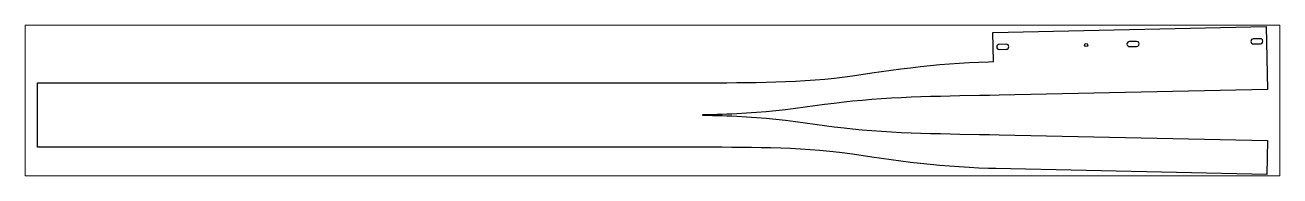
# Paper-space layout 'Layout1' of a CAD drawing. Header units: millimetres. Extents: x 0 to 257, y 82 to 113.
# The model-space entities are those that its viewports show. They can reach past a viewport. Long polylines and large blocks are cut down to what shows.
import ezdxf

# ---------------------------------------------------------------- set-up
doc = ezdxf.new("R2010")
doc.units = ezdxf.units.MM
doc.header["$LTSCALE"] = 25
doc.layers.add('3_Pezzi', color=7, linetype='Continuous')
doc.layers.add('5_Bulloni', color=7, linetype='Continuous')

msp = doc.modelspace()

# ---------------------------------------------------------------- linework, layer by layer
at = {"layer": '3_Pezzi', "color": 3, "linetype": 'Continuous'}
for p, q in [((1974.7, 140.5), (2539.7, 152.8)), ((1975.9, 80.4), (1974.7, 140.5)), ((2539.7, 152.8), (2542.5, 22.8)), ((1905.3, 77.3), (1925.5, 78.5)), ((1925.5, 78.5), (1945.6, 79.5)), ((1945.6, 79.5), (1965.8, 80.2)), ((1965.8, 80.2), (1975.9, 80.4)), ((1684.6, 51.1), (1724.6, 56.9)), ((1724.6, 56.9), (1744.6, 59.8)), ((1744.6, 59.8), (1764.6, 62.6)), ((1764.6, 62.6), (1784.7, 65.3)), ((1784.7, 65.3), (1804.7, 67.8)), ((1804.7, 67.8), (1824.8, 70.1)), ((1824.8, 70.1), (1844.9, 72.3)), ((1844.9, 72.3), (1865, 74.2)), ((1865, 74.2), (1885.1, 75.9)), ((1885.1, 75.9), (1905.3, 77.3)), ((0, -96.5), (0, 36.5)), ((0, 36.5), (1374.7, 36.5)), ((1374.7, 36.5), (1394.9, 36.6)), ((1394.9, 36.6), (1405, 36.6)), ((1405, 36.6), (1425.2, 36.7)), ((1425.2, 36.7), (1445.4, 36.9)), ((1445.4, 36.9), (1465.6, 37.1)), ((1465.6, 37.1), (1485.8, 37.4)), ((1485.8, 37.4), (1506, 37.9)), ((1506, 37.9), (1526.2, 38.4)), ((1526.2, 38.4), (1546.4, 39.1)), ((1546.4, 39.1), (1566.8, 40)), ((1566.8, 40), (1587, 41.1)), ((1587, 41.1), (1607.2, 42.5)), ((1607.2, 42.5), (1627.4, 44.3)), ((1627.4, 44.3), (1647.5, 46.4)), ((1647.5, 46.4), (1684.6, 51.1)), ((1704.4, 0.3), (1684.3, -1.7)), ((1724.6, 2), (1704.4, 0.3)), ((1744.8, 3.5), (1724.6, 2)), ((1765, 4.7), (1744.8, 3.5)), ((1785.3, 5.8), (1765, 4.7)), ((1805.5, 6.7), (1785.3, 5.8)), ((1825.8, 7.4), (1805.5, 6.7)), ((1846, 8), (1825.8, 7.4)), ((1866.3, 8.5), (1846, 8)), ((1886.5, 8.9), (1866.3, 8.5)), ((1906.7, 9.3), (1886.5, 8.9)), ((1947.2, 10), (1906.7, 9.3)), ((1967.4, 10.3), (1947.2, 10)), ((1987.6, 10.7), (1967.4, 10.3)), ((2542.5, 22.8), (1987.6, 10.7)), ((1485.9, -25), (1465.7, -26.5)), ((1506.1, -23.3), (1485.9, -25)), ((1526.3, -21.3), (1506.1, -23.3)), ((1546.4, -19.1), (1526.3, -21.3)), ((1566.5, -16.6), (1546.4, -19.1)), ((1586.7, -14), (1566.5, -16.6)), ((1626.9, -8.4), (1586.7, -14)), ((1647, -5.9), (1626.9, -8.4)), ((1667.1, -3.5), (1647, -5.9)), ((1684.3, -1.7), (1667.1, -3.5)), ((1384.8, -29.4), (1374.7, -29.4)), ((1374.7, -29.4), (1374.7, -30.6)), ((1374.7, -30.6), (1384.8, -30.6)), ((1394.9, -29.3), (1384.8, -29.4)), ((1384.8, -30.6), (1394.9, -30.7)), ((1405, -29.1), (1394.9, -29.3)), ((1394.9, -30.7), (1405, -30.9)), ((1415.1, -28.9), (1405, -29.1)), ((1405, -30.9), (1415.1, -31.2)), ((1425.2, -28.5), (1415.1, -28.9)), ((1415.1, -31.2), (1425.2, -31.5)), ((1435.3, -28.1), (1425.2, -28.5)), ((1425.2, -31.5), (1435.3, -31.9)), ((1445.4, -27.6), (1435.3, -28.1)), ((1435.3, -31.9), (1445.4, -32.4)), ((1465.7, -26.5), (1445.4, -27.6)), ((1445.4, -32.4), (1465.7, -33.5)), ((1465.7, -33.5), (1485.9, -35)), ((1485.9, -35), (1506.1, -36.7)), ((1506.1, -36.7), (1526.3, -38.7)), ((1526.3, -38.7), (1546.4, -40.9)), ((1546.4, -40.9), (1566.5, -43.4)), ((1566.5, -43.4), (1586.7, -46)), ((1586.7, -46), (1626.9, -51.6)), ((1626.9, -51.6), (1647, -54.1)), ((1647, -54.1), (1667.1, -56.5)), ((1667.1, -56.5), (1684.3, -58.3)), ((1684.3, -58.3), (1704.4, -60.3)), ((1704.4, -60.3), (1724.6, -62)), ((1724.6, -62), (1744.8, -63.5)), ((1744.8, -63.5), (1765, -64.7)), ((1765, -64.7), (1785.3, -65.8)), ((1785.3, -65.8), (1805.5, -66.7)), ((1805.5, -66.7), (1825.8, -67.4)), ((1825.8, -67.4), (1846, -68)), ((1846, -68), (1866.3, -68.5)), ((1866.3, -68.5), (1886.5, -68.9)), ((1886.5, -68.9), (1906.7, -69.3)), ((1906.7, -69.3), (1947.2, -70)), ((1947.2, -70), (1967.4, -70.4)), ((1967.4, -70.4), (1987.6, -70.8)), ((1987.6, -70.8), (2542.5, -82.8)), ((1374.7, -96.5), (0, -96.5)), ((1415.1, -96.7), (1374.7, -96.5)), ((1435.3, -96.8), (1415.1, -96.7)), ((1455.5, -97), (1435.3, -96.8)), ((1475.7, -97.3), (1455.5, -97)), ((1495.9, -97.7), (1475.7, -97.3)), ((1516.1, -98.1), (1495.9, -97.7)), ((1536.3, -98.8), (1516.1, -98.1)), ((1556.5, -99.5), (1536.3, -98.8)), ((1576.9, -100.6), (1556.5, -99.5)), ((1597.1, -101.8), (1576.9, -100.6)), ((1617.3, -103.4), (1597.1, -101.8)), ((1637.4, -105.3), (1617.3, -103.4)), ((2542.5, -82.8), (2541, -152.8)), ((1657.5, -107.6), (1637.4, -105.3)), ((1684.6, -111.1), (1657.5, -107.6)), ((1724.6, -116.9), (1684.6, -111.1)), ((1744.6, -119.8), (1724.6, -116.9)), ((1764.6, -122.6), (1744.6, -119.8)), ((1784.7, -125.3), (1764.6, -122.6)), ((1804.7, -127.8), (1784.7, -125.3)), ((1824.8, -130.1), (1804.7, -127.8)), ((1844.9, -132.3), (1824.8, -130.1)), ((1865, -134.2), (1844.9, -132.3)), ((1885.1, -135.9), (1865, -134.2)), ((1905.3, -137.3), (1885.1, -135.9)), ((1925.5, -138.5), (1905.3, -137.3)), ((1945.6, -139.5), (1925.5, -138.5)), ((1965.8, -140.2), (1945.6, -139.5)), ((1980.6, -140.6), (1965.8, -140.2)), ((2541, -152.8), (1980.6, -140.6))]:
    msp.add_line(p, q, dxfattribs=at)
at = {"layer": '5_Bulloni', "color": 4, "linetype": 'Continuous'}
for p, q in [((2002.3, 116.3), (1987.8, 116)), ((1988, 105.5), (2002.5, 105.8)), ((2271.5, 122.1), (2257, 121.8)), ((2257.3, 111.3), (2271.7, 111.6)), ((2527.5, 127.7), (2513, 127.4)), ((2513.2, 116.9), (2527.7, 117.2))]:
    msp.add_line(p, q, dxfattribs=at)
at = {"layer": '5_Bulloni', "color": 2, "linetype": 'Continuous'}
msp.add_circle((2167.4, 114.6), 3.25, dxfattribs=at)
at = {"layer": '5_Bulloni', "color": 4, "linetype": 'Continuous'}
for centre, start, end in [((1987.9, 110.7), 91.2444, 271.2444), ((2002.4, 111), 271.2444, 91.243), ((2257.1, 116.6), 91.2444, 271.2444), ((2271.6, 116.9), 271.2444, 91.2444), ((2513.1, 122.2), 91.2444, 271.2444), ((2527.6, 122.5), 271.2444, 91.2444)]:
    msp.add_arc(centre, 5.25, start, end, dxfattribs=at)

psp = doc.layouts.get("Layout1")

# ---------------------------------------------------------------- viewports
at = {"layer": '0'}
psp.add_viewport(center=(128.5, 97.5), size=(257, 30.8814), view_center_point=(1271.24, 0), view_height=311.618, dxfattribs=at)

doc.saveas('drawing.dxf')
